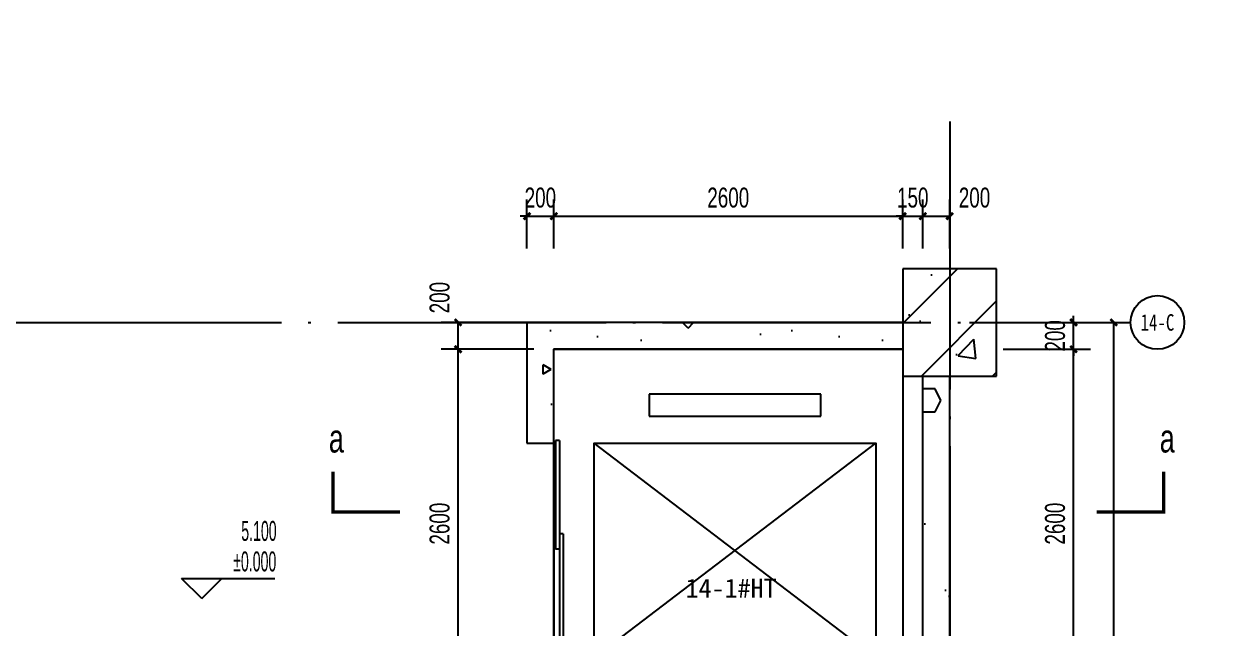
# Model space of a CAD drawing. Extents: x -26219 to 315419, y -160410 to -120810.
# Drawn here: x 236093 to 245013, y -145178 to -140675 of the extents above; entities that cross this region are included whole.
import ezdxf
from ezdxf.enums import TextEntityAlignment as Align
from ezdxf.xclip import XClip

# ---------------------------------------------------------------- set-up
doc = ezdxf.new("R2010")
doc.units = 0
doc.header["$LTSCALE"] = 1000
doc.header["$MEASUREMENT"] = 0
doc.header["$XCLIPFRAME"] = 0
doc.linetypes.add('104-14# 核心筒$2$DOTE', pattern=[2.42, 2, -0.2, 0.02, -0.2])
for name, color, linetype in [('01-标注_尺寸', 124, 'Continuous'), ('01-标注_标高', 200, 'Continuous'), ('01-标注_符号', 200, 'Continuous'), ('02-TEXT_标注', 130, 'Continuous'), ('104-14# 核心筒$0$A-E_电梯', 171, 'Continuous'), ('104-14# 核心筒$0$A_STR-砌块墙', 121, 'Continuous'), ('104-14# 核心筒$2$01-标注_轴线坐标', 132, 'Continuous'), ('104-14# 核心筒$2$05-填充_天正', 26, 'Continuous'), ('104-14# 核心筒$2$A_AXIS-轴线', 36, '104-14# 核心筒$2$DOTE'), ('104-14# 核心筒$2$A_STR-砼柱', 51, 'Continuous'), ('104-14# 核心筒$2$AXIS_TEXT', 7, 'Continuous')]:
    doc.layers.add(name, color=color, linetype=linetype)
doc.styles.add('104-14# 核心筒$3$_TCH_AXIS', font='STXIHEI_0.TTF', dxfattribs={"width": 0.75})
doc.styles.add('_TCH_DIM', font='ros.shx', dxfattribs={"width": 0.75, "bigfont": 'jd.shx'})
doc.styles.add('_TCH_DIM_T3', font='ros.shx', dxfattribs={"width": 0.705882, "bigfont": 'jd.shx'})
doc.styles.add('_TCH_LABEL', font='ros.shx', dxfattribs={"bigfont": 'jd.shx'})
doc.styles.get("Standard").update_dxf_attribs({"font": 'STXIHEI_0.TTF'})
doc.dimstyles.new('_TCH_ARCH&&50', dxfattribs={"dimtxt": 148.75, "dimasz": 50, "dimexe": 125, "dimexo": 150, "dimgap": 63.125, "dimtad": 1, "dimdec": 0, "dimzin": 0, "dimdsep": 46, "dimtxsty": '_TCH_DIM_T3', "dimblk": 'ARCHTICK', "dimcen": 0.09, "dimclrt": 7, "dimazin": 2, "dimtfac": 1, "dimtdec": 0, "dimtix": 1, "dimtmove": 2, "dimatfit": 3, "dimfxl": 0, "dimtolj": 1, "dimtzin": 0, "dimarcsym": 0})
pattern_1 = [(0, (531, -549), (900, 1800), [0, -1800]), (0, (-522, -792), (900, 1800), [0, -1800]), (0, (63, -810), (900, 1800), [0, -1800]), (0, (702, -279), (900, 1800), [0, -1800]), (0, (-45, -900), (900, 1800), [0, -1800]), (0, (882, 855), (900, 1800), [0, -1800]), (0, (333, 711), (900, 1800), [0, -1800]), (0, (621, 486), (900, 1800), [0, -1800]), (0, (-846, 450), (900, 1800), [0, -1800]), (0, (36, 369), (900, 1800), [0, -1800]), (0, (-306, -90), (900, 1800), [0, -1800]), (0, (-288, -765), (900, 1800), [0, -1800]), (0, (387, -837), (900, 1800), [0, -1800]), (0, (882, -45), (900, 1800), [0, -1800]), (0, (-801, -324), (900, 1800), [0, -1800]), (0, (-648, -18), (900, 1800), [0, -1800]), (0, (54, -144), (900, 1800), [0, -1800]), (0, (-198, -405), (900, 1800), [0, -1800]), (0, (-342, 189), (900, 1800), [0, -1800]), (0, (-117, 864), (900, 1800), [0, -1800]), (0, (-729, -702), (900, 1800), [0, -1800]), (0, (261, 495), (900, 1800), [0, -1800]), (0, (-576, 522), (900, 1800), [0, -1800]), (0, (-720, 756), (900, 1800), [0, -1800]), (130.6013, (771.43, 291.43), (-4499.99995, 5400.00002), [79.025, -33111.333]), (18.43495, (642.86, 325.71), (4500, 1800), [81.316, -11302.884]), (90, (642.9, 248.6), (900, 1800), [77.14, -3522.86]), (161.56505, (720, 222.86), (-4500, 1799.9999), [81.316, -11302.884]), (53.1301, (720, 222.86), (900, 1800), [85.714, -8914.285]), (135, (788.6, -694.3), (-900, 1800), [72.73, -5018.44]), (45, (685.7, -694.3), (900, 1800), [72.73, -5018.44]), (135, (737.14, -745.7), (-900, 1800), [72.73, -5018.44]), (45, (737.14, -745.7), (900, 1800), [72.73, -5018.44]), (116.565, (-77.1, 514.3), (-0.0002, 3600), [95.83, -1916.63]), (180, (-120, 600), (-900, 1800), [102.86, -1697.14]), (63.435, (-265.7, 514.3), (8e-06, 3600), [95.83, -1916.63]), (116.565, (-222.9, 428.6), (-0.0002, 3600), [95.83, -1916.63]), (0, (-222.9, 428.6), (900, 1800), [102.86, -1697.14]), (63.435, (-120, 428.6), (8e-06, 3600), [95.83, -1916.63]), (107.10273, (600, -94.286), (-2699.9999, 9000.00001), [116.584, -48848.707]), (143.97263, (565.71, 17.14), (-17099.9998, 12600), [116.584, -24366.06]), (180, (471.4, 85.7), (-900, 1800), [111.43, -1688.57]), (36.02737, (265.71, 17.14), (17099.99987, 12599.99986), [116.584, -24366.06]), (71.56505, (231.43, -85.7), (2700, 9000), [108.42, -11275.78]), (107.10273, (265.714, -197.14), (-2699.9999, 9000.00001), [116.584, -48848.707]), (143.97263, (360, -265.71), (-17099.9998, 12600), [116.584, -24366.06]), (0, (360, -265.7), (900, 1800), [111.43, -1688.57]), (36.02737, (471.43, -265.71), (17099.99987, 12599.99986), [116.584, -24366.06]), (71.56505, (565.71, -197.14), (2700, 9000), [108.42, -11275.78]), (150.2551, (617.14, 745.71), (-2700, 1800), [69.105, -14442.96]), (90, (557.1, 711.4), (900, 1800), [68.57, -3531.43]), (29.7449, (557.14, 711.43), (2700, 1800), [69.105, -14442.96]), (116.565, (197.1, -531.4), (-0.0002, 3600), [95.83, -1916.63]), (168.69007, (154.29, -445.71), (-8100, 1799.99995), [87.41, -18269.056]), (41.18593, (0, -488.57), (22499.99986, 19799.99983), [91.116, -38177.406]), (90, (0, -574.3), (900, 1800), [85.714, -3514.285]), (138.81407, (68.57, -634.286), (-22499.9996, 19800.00013), [91.116, -38177.406]), (16.69924, (68.57, -634.286), (29699.99978, 8999.9999), [89.49, -37495.613]), (60.9454, (154.29, -608.57), (900, 1799.99998), [88.25, -36976.02]), (109.9831, (-557.14, 222.86), (-4500.00002, 12599.99997), [100.326, -42036.592]), (155.55605, (-591.43, 317.14), (-11700.00004, 5399.99989), [103.57, -43395.394]), (24.44395, (-780, 317.14), (11700, 5399.99997), [103.57, -43395.394]), (70.0169, (-814.286, 222.86), (4500.00001, 12599.99997), [100.326, -42036.592]), (109.9831, (-780, 128.57), (-4500.00002, 12599.99997), [100.326, -42036.592]), (160.0169, (-685.71, 94.29), (-4500, 1799.9999), [100.326, -20968.132]), (19.9831, (-685.71, 94.29), (4500, 1800), [100.326, -20968.132]), (70.0169, (-591.43, 128.57), (4500.00001, 12599.99997), [100.326, -42036.592]), (122.0054, (111.43, 60), (-900.0001, 1799.9999), [80.863, -16900.3]), (18.43495, (-8.57, 102.86), (4500, 1800), [81.316, -11302.884]), (90, (-8.6, 25.7), (900, 1800), [77.14, -3522.86]), (161.56505, (68.57, 0), (-4500, 1799.9999), [81.316, -11302.884]), (54.46232, (68.57, 0), (6300, 8999.99999), [73.734, -30894.635]), (116.565, (-411.4, -377.1), (-0.0002, 3600), [95.83, -1916.63]), (180, (-454.3, -291.4), (-900, 1800), [94.286, -1705.714]), (59.03624, (-600, -377.14), (900, 1800), [99.96, -20891.466]), (120.96376, (-548.57, -462.86), (-900.0001, 1799.9999), [99.96, -20891.466]), (0, (-548.6, -462.9), (900, 1800), [94.286, -1705.714]), (63.435, (-454.3, -462.9), (8e-06, 3600), [95.83, -1916.63])]

# ---------------------------------------------------------------- blocks, each defined once
blk = doc.blocks.new('104-14# 核心筒$0$wrert')
for p, q in [((300, 200), (1900, 2300)), ((300, 2300), (1900, 200)), ((2265, 1890.12), (2100, 1890.12)), ((2100, 1890.12), (2100, 609.88)), ((2265, 609.88), (2265, 1890.12)), ((2100, 609.88), (2265, 609.88))]:
    blk.add_line(p, q)
for points in [[(0, 2600), (2600, 2600), (2600, 0), (0, 0)], [(300, 2300), (1900, 2300), (1900, 200), (300, 200), (300, 2300)]]:
    blk.add_lwpolyline(points, close=True)
blk = doc.blocks.new('104-14# 核心筒$0$$DorLib2D$00000128')
at = {"color": 0}
for points in [[(-0.4909, 0.8502), (-0.4909, 0.7099)], [(0.0491, 0.8502), (-0.4909, 0.8502)], [(0.0491, 0.8502), (0.0491, 0.7099)], [(0.0491, 0.7099), (-0.4909, 0.7099)], [(0.5132, 0.7099), (-0.0268, 0.7099)], [(-0.0268, 0.7099), (-0.0268, 0.5696)], [(0.5132, 0.7099), (0.5132, 0.5696)], [(0.5132, 0.5696), (-0.0268, 0.5696)], [(0.5, 0.5), (-0.5, 0.5)]]:
    blk.add_lwpolyline(points, dxfattribs=at)
blk = doc.blocks.new('104-14# 核心筒')
at = {"layer": '104-14# 核心筒$2$05-填充_天正'}
h = blk.add_hatch(dxfattribs=at)
h.set_pattern_fill('钢筋混凝土', color=256, scale=150, style=0)
h.set_pattern_definition([(45, (0, 0), (-265.165, 265.165), []), (50, (0, 0), (1075.89, -94.128), [112.5, -1237.5]), (355, (0, 0), (-208.127, 1128.288), [90, -990]), (100.4514, (89.7, -7.8), (867.764, 1034.16), [95.61, -1051.713]), (46.1842, (0, 300), (1600.86, -248.28), [168.75, -1856.25]), (96.6356, (133.4, 279.3), (1401.994, 1461.177), [143.415, -1577.57]), (351.184, (0, 300), (1401.99, 1461.18), [135, -1485]), (21, (150, 225), (895.36, -603.928), [112.5, -1237.5]), (326, (150, 225), (364.973, 1087.725), [90, -990]), (71.4514, (224.6, 174.7), (1260.334, 483.796), [95.61, -1051.713]), (37.5, (0, 0), (18.2398, 499.3408), [0, -978, 0, -1005, 0, -993.75]), (7.5, (0, 0), (394.604, 591.6176), [0, -573, 0, -955.5, 0, -378.75]), (327.5, (-334.5, 0), (800.7337, -33.8323), [0, -375, 0, -1170, 0, -1552.5]), (317.5, (-484.5, 0), (874.779, 150.157), [0, -487.5, 0, -777, 0, -1102.5])])
h.paths.add_polyline_path([(41050, 16300), (41750, 16300), (41750, 17100), (41050, 17100)])
h = blk.add_hatch(dxfattribs=at)
h.set_pattern_fill('加气混凝土', color=256, scale=150, style=0)
h.set_pattern_definition(pattern_1)
h.paths.add_polyline_path([(41050, 16500), (41050, 16700), (38250, 16700), (38450, 16500)])
h = blk.add_hatch(dxfattribs=at)
h.set_pattern_fill('加气混凝土', color=256, scale=150, style=0)
h.set_pattern_definition(pattern_1)
h.paths.add_polyline_path([(38250, 16700), (38250, 15800), (38450, 15800), (38450, 16500)])
h = blk.add_hatch(dxfattribs=at)
h.set_pattern_fill('加气混凝土', color=256, scale=150, style=0)
h.set_pattern_definition(pattern_1)
h.paths.add_polyline_path([(41400, 16300), (41200, 16300), (41200, 13900), (41300, 13833.3), (41400, 13900)])
at = {"layer": '104-14# 核心筒$0$A_STR-砌块墙'}
for p, q in [((41050, 16700), (38250, 16700)), ((38250, 16700), (38250, 15800)), ((41050, 16500), (38450, 16500)), ((38450, 15800), (38450, 16500)), ((41200, 13900), (41200, 16300)), ((41400, 13900), (41400, 16300)), ((38250, 15800), (38450, 15800))]:
    blk.add_line(p, q, dxfattribs=at)
at = {"layer": '104-14# 核心筒$2$A_AXIS-轴线'}
for p, q in [((41400, 54018.4), (41400, -8545.1)), ((-24839, 16700), (120259.9, 16700))]:
    blk.add_line(p, q, dxfattribs=at)
at = {"layer": '104-14# 核心筒$2$A_STR-砼柱'}
for p, q in [((41750, 17100), (41050, 17100)), ((41050, 17100), (41050, 16300)), ((41750, 16300), (41750, 17100)), ((41050, 16300), (41750, 16300))]:
    blk.add_line(p, q, dxfattribs=at)
at = {"layer": '104-14# 核心筒$0$A-E_电梯', "rotation": 90}
blk.add_blockref('104-14# 核心筒$0$wrert', (41050, 13900), dxfattribs=at)
at = {"layer": '104-14# 核心筒$0$A-E_电梯', "xscale": 1500, "yscale": -200, "zscale": 200, "rotation": 89.9999999999988}
blk.add_blockref('104-14# 核心筒$0$$DorLib2D$00000128', (38350, 15050), dxfattribs=at)
blk = doc.blocks.new('_ArchTick')
at = {"color": 0, "linetype": 'ByBlock', "const_width": 0.4}
blk.add_lwpolyline([(-0.5, -0.5), (0.5, 0.5)], dxfattribs=at)
blk = doc.blocks.new('*D811')
at = {"layer": '01-标注_尺寸', "color": 0, "lineweight": -2, "transparency": 16777216}
for p, q in [((243764.1, -142900), (244339.1, -142900)), ((244214.1, -151900), (244214.1, -142900)), ((243764.1, -151900), (244339.1, -151900))]:
    blk.add_line(p, q, dxfattribs=at)
at = {"layer": 'Defpoints', "color": 0, "transparency": 16777216}
for p in [(243614.1, -142900), (244214.1, -142900), (243614.1, -151900)]:
    blk.add_point(p, dxfattribs=at)
at = {"layer": '01-标注_尺寸', "color": 0, "lineweight": -2, "transparency": 16777216, "xscale": 50, "yscale": 50, "zscale": 50}
for p, rotation in [((244214.1, -142900), 90), ((244214.1, -151900), 270)]:
    blk.add_blockref('_ArchTick', p, dxfattribs=dict(at, rotation=rotation))
at = {"layer": '01-标注_尺寸', "color": 7, "transparency": 16777216, "insert": (244076.6, -147400), "char_height": 148.75, "attachment_point": 5, "rotation": 90, "style": '_TCH_DIM_T3'}
blk.add_mtext('\\A1;9000', dxfattribs=at)
blk = doc.blocks.new('*D815')
at = {"layer": '01-标注_尺寸', "color": 0, "lineweight": -2, "transparency": 16777216}
for p, q in [((243389.1, -142900), (244039.1, -142900)), ((243914.1, -142900), (243914.1, -142850)), ((243914.1, -143100), (243914.1, -142900)), ((243389.1, -143100), (244039.1, -143100)), ((243914.1, -143100), (243914.1, -143150))]:
    blk.add_line(p, q, dxfattribs=at)
at = {"layer": 'Defpoints', "color": 0, "transparency": 16777216}
for p in [(243239.1, -142900), (243914.1, -142900), (243239.1, -143100)]:
    blk.add_point(p, dxfattribs=at)
at = {"layer": '01-标注_尺寸', "color": 0, "lineweight": -2, "transparency": 16777216, "xscale": 50, "yscale": 50, "zscale": 50}
for p, rotation in [((243914.1, -142900), 270), ((243914.1, -143100), 90)]:
    blk.add_blockref('_ArchTick', p, dxfattribs=dict(at, rotation=rotation))
at = {"layer": '01-标注_尺寸', "color": 7, "transparency": 16777216, "insert": (243776.6, -143000), "char_height": 148.75, "attachment_point": 5, "rotation": 90, "style": '_TCH_DIM_T3'}
blk.add_mtext('\\A1;200', dxfattribs=at)
blk = doc.blocks.new('*D816')
at = {"layer": '01-标注_尺寸', "color": 0, "lineweight": -2, "transparency": 16777216}
for p, q in [((243389.1, -143100), (244039.1, -143100)), ((243914.1, -145700), (243914.1, -143100)), ((243389.1, -145700), (244039.1, -145700))]:
    blk.add_line(p, q, dxfattribs=at)
at = {"layer": 'Defpoints', "color": 0, "transparency": 16777216}
for p in [(243239.1, -143100), (243914.1, -143100), (243239.1, -145700)]:
    blk.add_point(p, dxfattribs=at)
at = {"layer": '01-标注_尺寸', "color": 0, "lineweight": -2, "transparency": 16777216, "xscale": 50, "yscale": 50, "zscale": 50}
for p, rotation in [((243914.1, -143100), 90), ((243914.1, -145700), 270)]:
    blk.add_blockref('_ArchTick', p, dxfattribs=dict(at, rotation=rotation))
at = {"layer": '01-标注_尺寸', "color": 7, "transparency": 16777216, "insert": (243776.6, -144400), "char_height": 148.75, "attachment_point": 5, "rotation": 90, "style": '_TCH_DIM_T3'}
blk.add_mtext('\\A1;2600', dxfattribs=at)
blk = doc.blocks.new('*D1001')
at = {"layer": '01-标注_尺寸', "color": 0, "lineweight": -2, "transparency": 16777216}
for p, q in [((239841, -142350), (239841, -141982.8)), ((240041, -142350), (240041, -141982.8)), ((239841, -142107.8), (239791, -142107.8)), ((239841, -142107.8), (240041, -142107.8)), ((240041, -142107.8), (240091, -142107.8))]:
    blk.add_line(p, q, dxfattribs=at)
at = {"layer": 'Defpoints', "color": 0, "transparency": 16777216}
for p in [(240041, -142107.8), (239841, -142500), (240041, -142500)]:
    blk.add_point(p, dxfattribs=at)
at = {"layer": '01-标注_尺寸', "color": 0, "lineweight": -2, "transparency": 16777216, "xscale": 50, "yscale": 50, "zscale": 50}
blk.add_blockref('_ArchTick', (239841, -142107.8), dxfattribs=at)
at = {"layer": '01-标注_尺寸', "color": 0, "lineweight": -2, "transparency": 16777216, "xscale": 50, "yscale": 50, "zscale": 50, "rotation": 180}
blk.add_blockref('_ArchTick', (240041, -142107.8), dxfattribs=at)
at = {"layer": '01-标注_尺寸', "color": 7, "transparency": 16777216, "insert": (239941, -141970.3), "char_height": 148.75, "attachment_point": 5, "style": '_TCH_DIM_T3'}
blk.add_mtext('\\A1;200', dxfattribs=at)
blk = doc.blocks.new('*D1002')
at = {"layer": '01-标注_尺寸', "color": 0, "lineweight": -2, "transparency": 16777216}
for p, q in [((240041, -142350), (240041, -141982.8)), ((242641, -142350), (242641, -141982.8)), ((240041, -142107.8), (242641, -142107.8))]:
    blk.add_line(p, q, dxfattribs=at)
at = {"layer": 'Defpoints', "color": 0, "transparency": 16777216}
for p in [(242641, -142107.8), (240041, -142500), (242641, -142500)]:
    blk.add_point(p, dxfattribs=at)
at = {"layer": '01-标注_尺寸', "color": 0, "lineweight": -2, "transparency": 16777216, "xscale": 50, "yscale": 50, "zscale": 50, "rotation": 180}
blk.add_blockref('_ArchTick', (240041, -142107.8), dxfattribs=at)
at = {"layer": '01-标注_尺寸', "color": 0, "lineweight": -2, "transparency": 16777216, "xscale": 50, "yscale": 50, "zscale": 50}
blk.add_blockref('_ArchTick', (242641, -142107.8), dxfattribs=at)
at = {"layer": '01-标注_尺寸', "color": 7, "transparency": 16777216, "insert": (241341, -141970.3), "char_height": 148.75, "attachment_point": 5, "style": '_TCH_DIM_T3'}
blk.add_mtext('\\A1;2600', dxfattribs=at)
blk = doc.blocks.new('*D1003')
at = {"layer": '01-标注_尺寸', "color": 0, "lineweight": -2, "transparency": 16777216}
for p, q in [((242641, -142350), (242641, -141982.8)), ((242791, -142350), (242791, -141982.8)), ((242641, -142107.8), (242591, -142107.8)), ((242641, -142107.8), (242791, -142107.8)), ((242791, -142107.8), (242841, -142107.8))]:
    blk.add_line(p, q, dxfattribs=at)
at = {"layer": 'Defpoints', "color": 0, "transparency": 16777216}
for p in [(242791, -142107.8), (242641, -142500), (242791, -142500)]:
    blk.add_point(p, dxfattribs=at)
at = {"layer": '01-标注_尺寸', "color": 0, "lineweight": -2, "transparency": 16777216, "xscale": 50, "yscale": 50, "zscale": 50}
blk.add_blockref('_ArchTick', (242641, -142107.8), dxfattribs=at)
at = {"layer": '01-标注_尺寸', "color": 0, "lineweight": -2, "transparency": 16777216, "xscale": 50, "yscale": 50, "zscale": 50, "rotation": 180}
blk.add_blockref('_ArchTick', (242791, -142107.8), dxfattribs=at)
at = {"layer": '01-标注_尺寸', "color": 7, "transparency": 16777216, "insert": (242716, -141970.3), "char_height": 148.75, "attachment_point": 5, "style": '_TCH_DIM_T3'}
blk.add_mtext('\\A1;150', dxfattribs=at)
blk = doc.blocks.new('*D1004')
at = {"layer": '01-标注_尺寸', "color": 0, "lineweight": -2, "transparency": 16777216}
for p, q in [((242791, -142350), (242791, -141982.8)), ((242991, -142350), (242991, -141982.8)), ((242791, -142107.8), (242991, -142107.8))]:
    blk.add_line(p, q, dxfattribs=at)
at = {"layer": 'Defpoints', "color": 0, "transparency": 16777216}
for p in [(242991, -142107.8), (242791, -142500), (242991, -142500)]:
    blk.add_point(p, dxfattribs=at)
at = {"layer": '01-标注_尺寸', "color": 0, "lineweight": -2, "transparency": 16777216, "xscale": 50, "yscale": 50, "zscale": 50, "rotation": 180}
blk.add_blockref('_ArchTick', (242791, -142107.8), dxfattribs=at)
at = {"layer": '01-标注_尺寸', "color": 0, "lineweight": -2, "transparency": 16777216, "xscale": 50, "yscale": 50, "zscale": 50}
blk.add_blockref('_ArchTick', (242991, -142107.8), dxfattribs=at)
at = {"layer": '01-标注_尺寸', "color": 7, "transparency": 16777216, "insert": (243176, -141970.3), "char_height": 148.75, "attachment_point": 5, "style": '_TCH_DIM_T3'}
blk.add_mtext('\\A1;200', dxfattribs=at)
blk = doc.blocks.new('*D1006')
at = {"layer": '01-标注_尺寸', "color": 0, "lineweight": -2, "transparency": 16777216}
for p, q in [((239891, -143100), (239202.9, -143100)), ((239327.9, -145700), (239327.9, -143100)), ((239891, -145700), (239202.9, -145700))]:
    blk.add_line(p, q, dxfattribs=at)
at = {"layer": 'Defpoints', "color": 0, "transparency": 16777216}
for p in [(239327.9, -143100), (240041, -143100), (240041, -145700)]:
    blk.add_point(p, dxfattribs=at)
at = {"layer": '01-标注_尺寸', "color": 0, "lineweight": -2, "transparency": 16777216, "xscale": 50, "yscale": 50, "zscale": 50}
for p, rotation in [((239327.9, -143100), 90), ((239327.9, -145700), 270)]:
    blk.add_blockref('_ArchTick', p, dxfattribs=dict(at, rotation=rotation))
at = {"layer": '01-标注_尺寸', "color": 7, "transparency": 16777216, "insert": (239190.4, -144400), "char_height": 148.75, "attachment_point": 5, "rotation": 90, "style": '_TCH_DIM_T3'}
blk.add_mtext('\\A1;2600', dxfattribs=at)
blk = doc.blocks.new('*D1007')
at = {"layer": '01-标注_尺寸', "color": 0, "lineweight": -2, "transparency": 16777216}
for p, q in [((239891, -142900), (239202.9, -142900)), ((239327.9, -143100), (239327.9, -142900)), ((239891, -143100), (239202.9, -143100))]:
    blk.add_line(p, q, dxfattribs=at)
at = {"layer": 'Defpoints', "color": 0, "transparency": 16777216}
for p in [(239327.9, -142900), (240041, -142900), (240041, -143100)]:
    blk.add_point(p, dxfattribs=at)
at = {"layer": '01-标注_尺寸', "color": 0, "lineweight": -2, "transparency": 16777216, "xscale": 50, "yscale": 50, "zscale": 50}
for p, rotation in [((239327.9, -142900), 90), ((239327.9, -143100), 270)]:
    blk.add_blockref('_ArchTick', p, dxfattribs=dict(at, rotation=rotation))
at = {"layer": '01-标注_尺寸', "color": 7, "transparency": 16777216, "insert": (239190.4, -142715), "char_height": 148.75, "attachment_point": 5, "rotation": 90, "style": '_TCH_DIM_T3'}
blk.add_mtext('\\A1;200', dxfattribs=at)

msp = doc.modelspace()

# ---------------------------------------------------------------- linework, layer by layer
at = {"layer": '01-标注_标高'}
for p, q in [((237417.2, -144958.6), (237267.2, -144808.6)), ((237267.2, -144808.6), (237963.4, -144808.6)), ((237417.2, -144958.6), (237567.2, -144808.6))]:
    msp.add_line(p, q, dxfattribs=at)
at = {"layer": '01-标注_符号', "const_width": 25}
for points in [[(238394.9, -144013.5), (238394.9, -144313.5), (238894.9, -144313.5)], [(244086.5, -144313.5), (244586.5, -144313.5), (244586.5, -144013.5)]]:
    msp.add_lwpolyline(points, dxfattribs=at)
at = {"layer": '104-14# 核心筒$2$01-标注_轴线坐标'}
msp.add_line((243139.1, -142900), (244339.1, -142900), dxfattribs=at)
msp.add_circle((244539.1, -142900), 200, dxfattribs=at)

# ---------------------------------------------------------------- block references
ref = msp.add_blockref('104-14# 核心筒', (201591, -159600))
XClip(ref).set_block_clipping_path([(32000, 6700), (42400, 18198.7390783391)])

# ---------------------------------------------------------------- texts
at = {"layer": '02-TEXT_标注'}
for s, height, style, width, p in [('a', 212.5, '_TCH_LABEL', 0.705882, (238364.9, -143869.7)), ('a', 212.5, '_TCH_LABEL', 0.705882, (244556.5, -143869.7)), ('5.100', 148.75, '_TCH_DIM', 0.529412, (237712.2, -144528.6)), ('%%P0.000', 148.75, '_TCH_DIM', 0.529412, (237651.8, -144756.1))]:
    msp.add_text(s, height=height, dxfattribs=dict(at, style=style, width=width)).set_placement(p)
msp.add_text('14-1#HT', height=142.71, dxfattribs=at).set_placement((241022.2, -144952.9))
at = {"layer": '104-14# 核心筒$2$AXIS_TEXT', "style": '104-14# 核心筒$3$_TCH_AXIS', "width": 0.90321}
msp.add_text('14-C', height=123.09, dxfattribs=at).set_placement((244413.3, -142961.5), (244664.8, -142961.5), align=Align.FIT)

# ---------------------------------------------------------------- dimensions: what is measured, and where the dimension line sits
at = {"layer": '01-标注_尺寸'}
for p1, p2, distance, picture, middle in [((239841, -142500), (240041, -142500), 392.2, '*D1001', (239941, -141970.3)), ((240041, -142500), (242641, -142500), 392.2, '*D1002', (241341, -141970.3)), ((242641, -142500), (242791, -142500), 392.2, '*D1003', (242716, -141970.3)), ((243239.1, -143100), (243239.1, -142900), -675, '*D815', (243776.6, -143000)), ((243614.1, -151900), (243614.1, -142900), -600, '*D811', (244076.6, -147400)), ((240041, -145700), (240041, -143100), 713, '*D1006', (239190.4, -144400)), ((243239.1, -145700), (243239.1, -143100), -675, '*D816', (243776.6, -144400))]:
    dim = msp.add_aligned_dim(p1=p1, p2=p2, distance=distance, dimstyle='_TCH_ARCH&&50', dxfattribs=at)
    dim.commit()
    dim.dimension.update_dxf_attribs({"geometry": picture, "text_midpoint": middle})
for base, p1, p2, angle, picture, middle in [((242991, -142107.8), (242791, -142500), (242991, -142500), 360, '*D1004', (243176, -141970.3)), ((239327.9, -142900), (240041, -143100), (240041, -142900), 90, '*D1007', (239190.4, -142715))]:
    dim = msp.add_linear_dim(base=base, p1=p1, p2=p2, angle=angle, dimstyle='_TCH_ARCH&&50', dxfattribs=at)
    dim.commit()
    dim.dimension.update_dxf_attribs({"geometry": picture, "text_midpoint": middle, "dimtype": 161})

doc.saveas('drawing.dxf')
